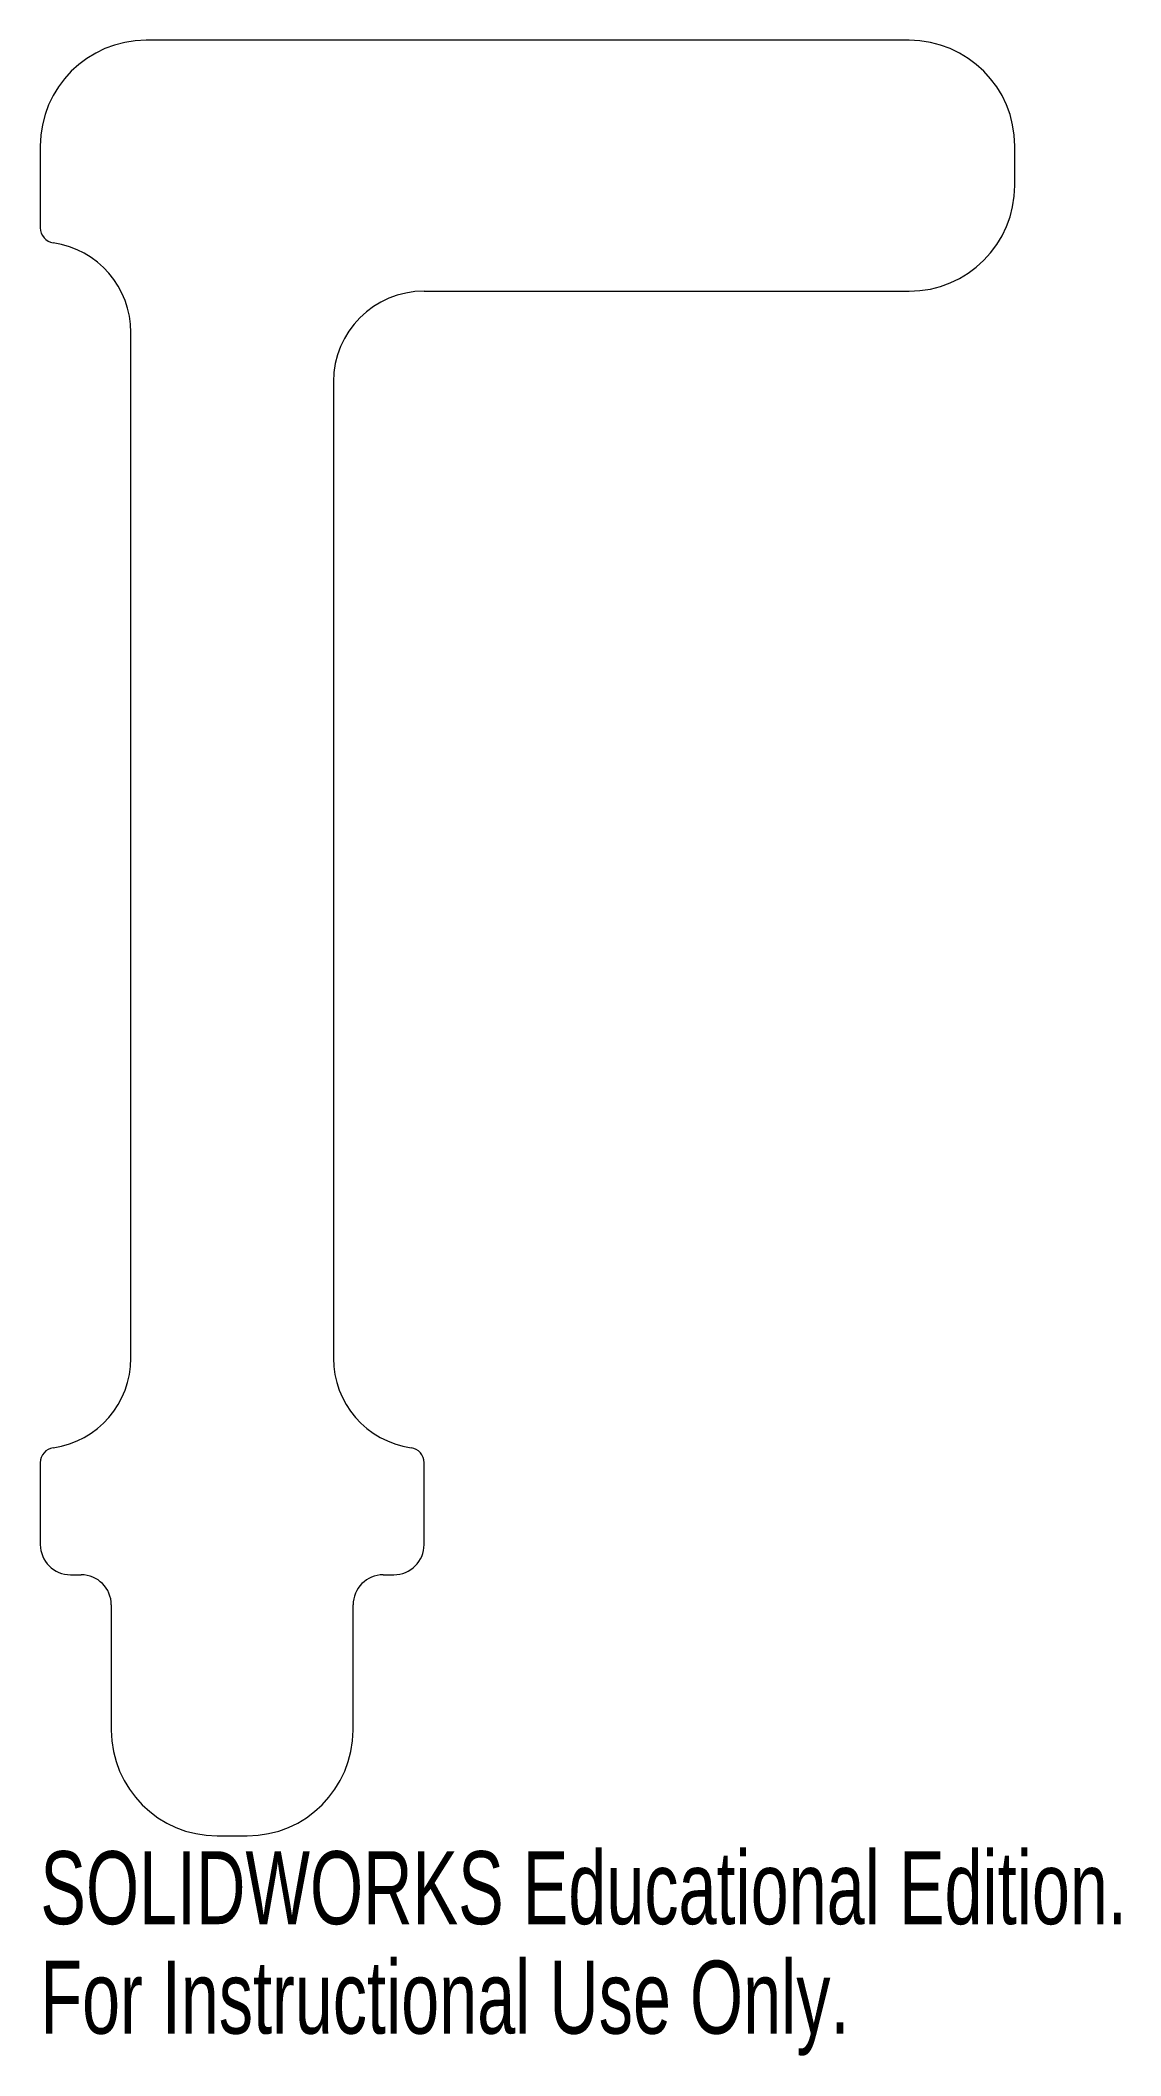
# Model space of a CAD drawing. Header units: millimetres. Extents: x -13 to 59, y -15 to 119.
import ezdxf

# ---------------------------------------------------------------- set-up
doc = ezdxf.new("R2010")
doc.units = ezdxf.units.MM
doc.styles.add('SLDTEXTSTYLE0', font='TXT', dxfattribs={"width": 0.7})

msp = doc.modelspace()

# ---------------------------------------------------------------- linework, layer by layer
at = {"color": 7, "linetype": 'Continuous', "lineweight": 15}
for p, q in [((44.8, 118.88), (-5.7, 118.88)), ((-12.7, 111.88), (-12.7, 106.46)), ((51.8, 109.27), (51.8, 111.88)), ((12.7, 102.27), (44.8, 102.27)), ((-6.7, 31.63), (-6.7, 99.53)), ((6.7, 96.27), (6.7, 31.63)), ((-12.7, 24.7), (-12.7, 19.28)), ((12.7, 19.28), (12.7, 24.7)), ((-10.7, 17.28), (-10, 17.28)), ((10, 17.28), (10.7, 17.28)), ((-8, 15.28), (-8, 7)), ((8, 7), (8, 15.28)), ((-1, 0), (1, 0))]:
    msp.add_line(p, q, dxfattribs=at)
for centre, radius, start, end in [((-5.7, 111.88), 7, 90, 180), ((44.8, 111.88), 7, 0, 90), ((44.8, 109.27), 7, 270, 0), ((-11.7, 106.46), 1, 180, 261.7868), ((-12.7, 99.53), 6, 0, 81.7868), ((12.7, 96.27), 6, 90, 180), ((-12.7, 31.63), 6, 278.2132, 0), ((12.7, 31.63), 6, 180, 261.7868), ((-11.7, 24.7), 1, 98.2132, 180), ((11.7, 24.7), 1, 0, 81.7868), ((-10.7, 19.28), 2, 180, 270), ((10.7, 19.28), 2, 270, 0), ((-10, 15.28), 2, 0, 90), ((10, 15.28), 2, 90, 180), ((-1, 7), 7, 180, 270), ((1, 7), 7, 270, 0)]:
    msp.add_arc(centre, radius, start, end, dxfattribs=at)

# ---------------------------------------------------------------- texts
at = {"color": 7, "linetype": 'Continuous', "char_height": 4.8336, "attachment_point": 1, "style": 'SLDTEXTSTYLE0'}
for s, insert in [('SOLIDWORKS Educational Edition.', (-12.7, -1.02)), ('For Instructional Use Only.', (-12.7, -8.27))]:
    msp.add_mtext(s, dxfattribs=dict(at, insert=insert))

doc.saveas('drawing.dxf')
